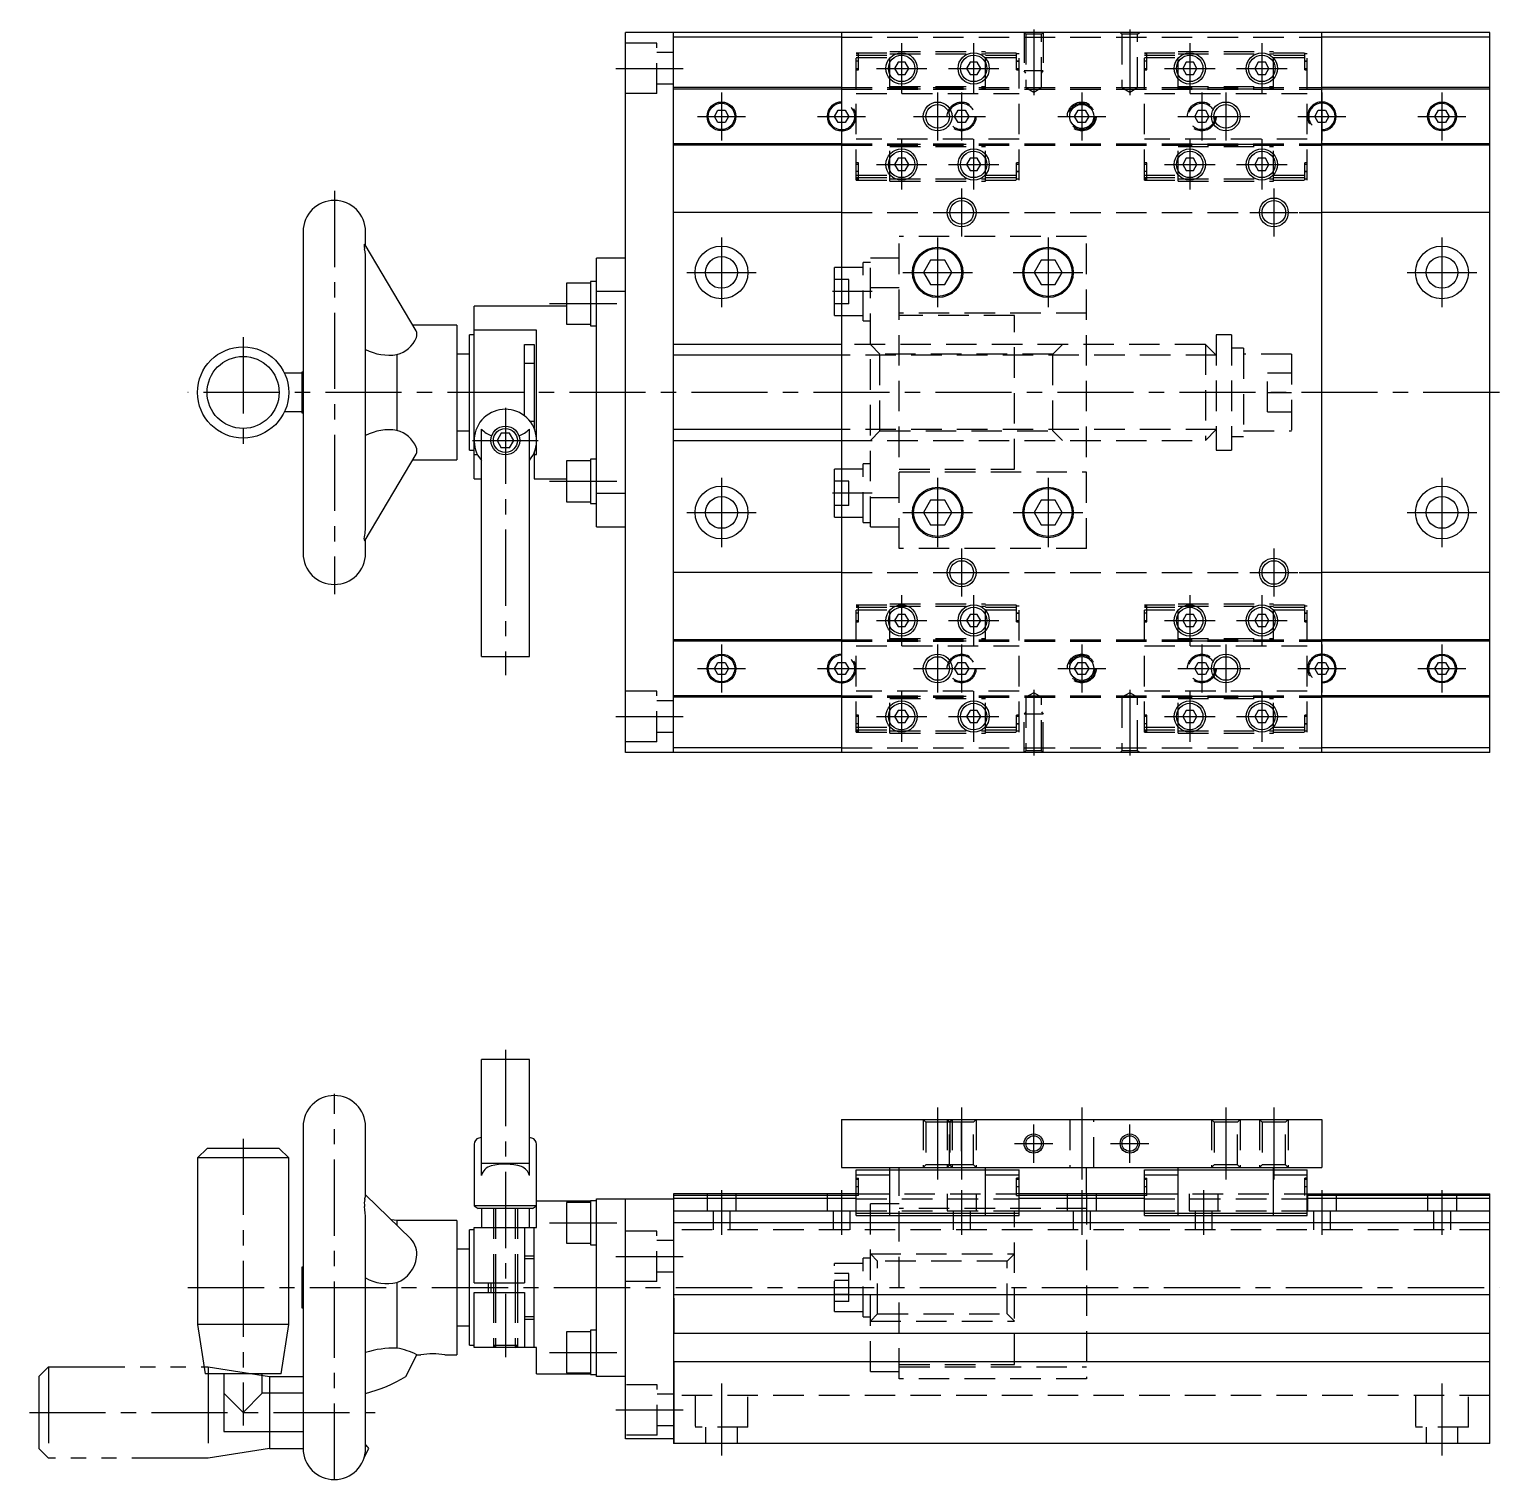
# Model space of a CAD drawing. Extents: x -2 to 512, y -8 to 312.
# Drawn here: x 206.2 to 512.3, y 10 to 312.1 of the extents above; entities that cross this region are included whole.
import ezdxf

# ---------------------------------------------------------------- set-up
doc = ezdxf.new("R2010")
doc.units = 0
doc.header["$LTSCALE"] = 0.5
for name, pattern in [('CENTER', [50.8, 31.75, -6.35, 6.35, -6.35]), ('DASHED', [19.05, 12.7, -6.35]), ('PHANTOM', [63.5, 31.75, -6.35, 6.35, -6.35, 6.35, -6.35])]:
    doc.linetypes.add(name, pattern=pattern)
for name, color, linetype in [('MSM_CENTER', 1, 'CENTER'), ('MSM_CONTINUOUS', 7, 'CONTINUOUS'), ('MSM_DASHED', 4, 'DASHED'), ('MSM_IMAGINARY', 6, 'PHANTOM'), ('MSM_NARROW', 5, 'CONTINUOUS')]:
    doc.layers.add(name, color=color, linetype=linetype)

msp = doc.modelspace()

# ---------------------------------------------------------------- linework, layer by layer
at = {"layer": 'MSM_CENTER'}
for p, q in [((387.75, 309.2), (387.75, 298.7)), ((402.75, 309.2), (402.75, 298.7)), ((415.25, 312.08), (415.25, 298.4)), ((435.25, 312.08), (435.25, 298.4)), ((447.75, 309.2), (447.75, 298.7)), ((462.75, 309.2), (462.75, 298.7)), ((328.25, 303.95), (342.25, 303.95)), ((378.83, 305.45), (378.28, 305.45)), ((382.5, 303.95), (393, 303.95)), ((397.5, 303.95), (408, 303.95)), ((412.23, 305.45), (411.68, 305.45)), ((438.83, 305.45), (438.28, 305.45)), ((442.5, 303.95), (453, 303.95)), ((457.5, 303.95), (468, 303.95)), ((472.23, 305.45), (471.68, 305.45)), ((350.25, 298.95), (350.25, 288.95)), ((375.25, 298.95), (375.25, 288.95)), ((395.25, 298.95), (395.25, 288.95)), ((400.25, 298.95), (400.25, 288.95)), ((425.25, 298.95), (425.25, 288.95)), ((450.25, 298.95), (450.25, 288.95)), ((455.25, 298.95), (455.25, 288.95)), ((475.25, 298.95), (475.25, 288.95)), ((500.25, 298.95), (500.25, 288.95)), ((345.25, 293.95), (355.25, 293.95)), ((370.25, 293.95), (380.25, 293.95)), ((390.25, 293.95), (405.25, 293.95)), ((420.25, 293.95), (430.25, 293.95)), ((445.25, 293.95), (460.25, 293.95)), ((470.25, 293.95), (480.25, 293.95)), ((495.25, 293.95), (505.25, 293.95)), ((387.75, 289.2), (387.75, 278.7)), ((402.75, 289.2), (402.75, 278.7)), ((447.75, 289.2), (447.75, 278.7)), ((462.75, 289.2), (462.75, 278.7)), ((378.83, 282.45), (378.28, 282.45)), ((382.5, 283.95), (393, 283.95)), ((397.5, 283.95), (408, 283.95)), ((412.23, 282.45), (411.68, 282.45)), ((438.83, 282.45), (438.28, 282.45)), ((442.5, 283.95), (453, 283.95)), ((457.5, 283.95), (468, 283.95)), ((472.23, 282.45), (471.68, 282.45)), ((400.25, 278.95), (400.25, 268.95)), ((465.25, 278.95), (465.25, 268.95)), ((269.65, 278.45), (269.65, 194.45)), ((395.25, 273.95), (405.25, 273.95)), ((460.25, 273.95), (470.25, 273.95)), ((350.25, 268.7), (350.25, 254.2)), ((395.25, 268.7), (395.25, 254.2)), ((418.25, 268.7), (418.25, 254.2)), ((500.25, 268.7), (500.25, 254.2)), ((343, 261.45), (357.5, 261.45)), ((388, 261.45), (402.5, 261.45)), ((411, 261.45), (425.5, 261.45)), ((493, 261.45), (507.5, 261.45)), ((381.63, 257.45), (373.38, 257.45)), ((314.43, 254.95), (328.43, 254.95)), ((250.65, 247.95), (250.65, 224.95)), ((512.25, 236.45), (239.15, 236.45)), ((305.25, 233.28), (305.25, 177.54)), ((298.43, 226.45), (312.08, 226.45)), ((314.43, 217.95), (328.43, 217.95)), ((350.25, 218.7), (350.25, 204.2)), ((395.25, 218.7), (395.25, 204.2)), ((418.25, 218.7), (418.25, 204.2)), ((500.25, 218.7), (500.25, 204.2)), ((381.63, 215.45), (373.38, 215.45)), ((343, 211.45), (357.5, 211.45)), ((388, 211.45), (402.5, 211.45)), ((411, 211.45), (425.5, 211.45)), ((493, 211.45), (507.5, 211.45)), ((400.25, 203.95), (400.25, 193.95)), ((465.25, 203.95), (465.25, 193.95)), ((395.25, 198.95), (405.25, 198.95)), ((460.25, 198.95), (470.25, 198.95)), ((387.75, 194.2), (387.75, 183.7)), ((402.75, 194.2), (402.75, 183.7)), ((447.75, 194.2), (447.75, 183.7)), ((462.75, 194.2), (462.75, 183.7)), ((378.83, 190.45), (378.28, 190.45)), ((412.23, 190.45), (411.68, 190.45)), ((438.83, 190.45), (438.28, 190.45)), ((472.23, 190.45), (471.68, 190.45)), ((382.5, 188.95), (393, 188.95)), ((397.5, 188.95), (408, 188.95)), ((442.5, 188.95), (453, 188.95)), ((457.5, 188.95), (468, 188.95)), ((350.25, 183.95), (350.25, 173.95)), ((375.25, 183.95), (375.25, 173.95)), ((395.25, 183.95), (395.25, 173.95)), ((400.25, 183.95), (400.25, 173.95)), ((425.25, 183.95), (425.25, 173.95)), ((450.25, 183.95), (450.25, 173.95)), ((455.25, 183.95), (455.25, 173.95)), ((475.25, 183.95), (475.25, 173.95)), ((500.25, 183.95), (500.25, 173.95)), ((345.25, 178.95), (355.25, 178.95)), ((370.25, 178.95), (380.25, 178.95)), ((390.25, 178.95), (405.25, 178.95)), ((420.25, 178.95), (430.25, 178.95)), ((445.25, 178.95), (460.25, 178.95)), ((470.25, 178.95), (480.25, 178.95)), ((495.25, 178.95), (505.25, 178.95)), ((415.25, 174.51), (415.25, 160.83)), ((435.25, 174.51), (435.25, 160.83)), ((387.75, 174.2), (387.75, 163.7)), ((402.75, 174.2), (402.75, 163.7)), ((447.75, 174.2), (447.75, 163.7)), ((462.75, 174.2), (462.75, 163.7)), ((328.25, 168.95), (342.25, 168.95)), ((382.5, 168.95), (393, 168.95)), ((397.5, 168.95), (408, 168.95)), ((442.5, 168.95), (453, 168.95)), ((457.5, 168.95), (468, 168.95)), ((378.83, 167.45), (378.28, 167.45)), ((412.23, 167.45), (411.68, 167.45)), ((438.83, 167.45), (438.28, 167.45)), ((472.23, 167.45), (471.68, 167.45)), ((305.25, 99.5), (305.25, 35.5)), ((269.65, 10), (269.65, 90.33)), ((395.25, 87.5), (395.25, 72.5)), ((400.25, 87.5), (400.25, 72.5)), ((425.25, 87.5), (425.25, 72.5)), ((455.25, 87.5), (455.25, 72.5)), ((465.25, 87.5), (465.25, 72.5)), ((415.25, 76), (415.25, 84)), ((435.25, 76), (435.25, 84)), ((250.65, 81), (250.65, 21.25)), ((411.25, 80), (419.25, 80)), ((431.25, 80), (439.25, 80)), ((378.83, 71), (378.28, 71)), ((412.23, 71), (411.68, 71)), ((438.83, 71), (438.28, 71)), ((472.23, 71), (471.68, 71)), ((350.25, 70.32), (350.25, 60.98)), ((375.25, 70.32), (375.25, 60.98)), ((400.25, 70.32), (400.25, 60.98)), ((425.25, 70.32), (425.25, 60.98)), ((450.61, 70.32), (450.61, 60.98)), ((475.25, 70.32), (475.25, 60.98)), ((500.25, 70.32), (500.25, 60.98)), ((314.43, 63.5), (328.43, 63.5)), ((328.25, 56.5), (342.25, 56.5)), ((239.15, 50), (512.25, 50)), ((314.43, 36.5), (328.43, 36.5)), ((350.25, 30), (350.25, 15)), ((500.25, 30), (500.25, 15)), ((328.25, 24.5), (342.3, 24.5)), ((206.15, 24), (278.15, 24))]:
    msp.add_line(p, q, dxfattribs=at)
at = {"layer": 'MSM_CONTINUOUS'}
for p, q in [((340.25, 311.45), (330.25, 311.45)), ((330.25, 161.45), (330.25, 311.45)), ((340.25, 161.45), (340.25, 311.45)), ((340.25, 311.4), (340.3, 311.4)), ((375.25, 310.45), (340.25, 310.45)), ((510.25, 311.45), (340.3, 311.45)), ((340.3, 311.45), (340.3, 311.4)), ((375.25, 311.45), (375.25, 161.45)), ((475.25, 161.45), (475.25, 311.45)), ((510.25, 310.45), (475.25, 310.45)), ((510.25, 161.45), (510.25, 311.45)), ((387.01, 305.23), (386.28, 303.95)), ((386.28, 303.95), (387.01, 302.67)), ((388.49, 305.23), (387.01, 305.23)), ((389.23, 303.95), (388.49, 305.23)), ((388.49, 302.67), (389.23, 303.95)), ((402.01, 305.23), (401.28, 303.95)), ((401.28, 303.95), (402.01, 302.67)), ((403.49, 305.23), (402.01, 305.23)), ((404.23, 303.95), (403.49, 305.23)), ((403.49, 302.67), (404.23, 303.95)), ((447.01, 305.23), (446.28, 303.95)), ((446.28, 303.95), (447.01, 302.67)), ((448.49, 305.23), (447.01, 305.23)), ((449.23, 303.95), (448.49, 305.23)), ((448.49, 302.67), (449.23, 303.95)), ((462.01, 305.23), (461.28, 303.95)), ((461.28, 303.95), (462.01, 302.67)), ((463.49, 305.23), (462.01, 305.23)), ((464.23, 303.95), (463.49, 305.23)), ((463.49, 302.67), (464.23, 303.95)), ((387.01, 302.67), (388.49, 302.67)), ((402.01, 302.67), (403.49, 302.67)), ((447.01, 302.67), (448.49, 302.67)), ((462.01, 302.67), (463.49, 302.67)), ((375.25, 299.95), (340.25, 299.95)), ((375.25, 299.65), (340.25, 299.65)), ((510.25, 299.95), (475.25, 299.95)), ((510.2, 299.65), (475.25, 299.65)), ((510.2, 287.95), (510.2, 299.95)), ((348.78, 293.95), (349.51, 295.23)), ((349.51, 292.67), (348.78, 293.95)), ((349.51, 295.23), (350.99, 295.23)), ((350.99, 295.23), (351.73, 293.95)), ((351.73, 293.95), (350.99, 292.67)), ((373.78, 293.95), (374.51, 295.23)), ((374.51, 292.67), (373.78, 293.95)), ((374.51, 295.23), (375.25, 295.23)), ((423.78, 293.95), (424.51, 295.23)), ((424.51, 292.67), (423.78, 293.95)), ((424.51, 295.23), (425.99, 295.23)), ((425.99, 295.23), (426.73, 293.95)), ((426.73, 293.95), (425.99, 292.67)), ((475.25, 295.23), (475.99, 295.23)), ((475.99, 295.23), (476.73, 293.95)), ((476.73, 293.95), (475.99, 292.67)), ((498.78, 293.95), (499.51, 295.23)), ((499.51, 292.67), (498.78, 293.95)), ((499.51, 295.23), (500.99, 295.23)), ((500.99, 295.23), (501.73, 293.95)), ((501.73, 293.95), (500.99, 292.67)), ((350.99, 292.67), (349.51, 292.67)), ((375.25, 292.67), (374.51, 292.67)), ((425.99, 292.67), (424.51, 292.67)), ((475.99, 292.67), (475.25, 292.67)), ((500.99, 292.67), (499.51, 292.67)), ((375.25, 288.25), (340.25, 288.25)), ((375.25, 287.95), (340.25, 287.95)), ((510.2, 288.25), (475.25, 288.25)), ((510.2, 287.95), (475.25, 287.95)), ((387.01, 285.23), (386.28, 283.95)), ((388.49, 285.23), (387.01, 285.23)), ((389.23, 283.95), (388.49, 285.23)), ((402.01, 285.23), (401.28, 283.95)), ((403.49, 285.23), (402.01, 285.23)), ((404.23, 283.95), (403.49, 285.23)), ((447.01, 285.23), (446.28, 283.95)), ((448.49, 285.23), (447.01, 285.23)), ((449.23, 283.95), (448.49, 285.23)), ((462.01, 285.23), (461.28, 283.95)), ((463.49, 285.23), (462.01, 285.23)), ((464.23, 283.95), (463.49, 285.23)), ((386.28, 283.95), (387.01, 282.67)), ((387.01, 282.67), (388.49, 282.67)), ((388.49, 282.67), (389.23, 283.95)), ((401.28, 283.95), (402.01, 282.67)), ((402.01, 282.67), (403.49, 282.67)), ((403.49, 282.67), (404.23, 283.95)), ((446.28, 283.95), (447.01, 282.67)), ((447.01, 282.67), (448.49, 282.67)), ((448.49, 282.67), (449.23, 283.95)), ((461.28, 283.95), (462.01, 282.67)), ((462.01, 282.67), (463.49, 282.67)), ((463.49, 282.67), (464.23, 283.95)), ((375.25, 273.95), (340.25, 273.95)), ((510.25, 273.95), (475.25, 273.95)), ((263.15, 269.95), (263.15, 202.95)), ((276.15, 267.05), (276.15, 269.95)), ((286.65, 249.31), (276.06, 267.21)), ((276.15, 208.98), (276.15, 263.92)), ((324.25, 208.45), (324.25, 264.45)), ((330.25, 264.45), (324.25, 264.45)), ((393.79, 263.99), (392.32, 261.45)), ((396.72, 263.99), (393.79, 263.99)), ((398.19, 261.45), (396.72, 263.99)), ((416.79, 263.99), (415.32, 261.45)), ((419.72, 263.99), (416.79, 263.99)), ((421.19, 261.45), (419.72, 263.99)), ((373.75, 252.45), (373.75, 262.45)), ((375.25, 262.45), (373.75, 262.45)), ((392.32, 261.45), (393.79, 258.91)), ((396.72, 258.91), (398.19, 261.45)), ((415.32, 261.45), (416.79, 258.91)), ((419.72, 258.91), (421.19, 261.45)), ((317.95, 259.2), (317.95, 250.7)), ((322.95, 259.2), (317.95, 259.2)), ((322.95, 259.55), (322.95, 250.35)), ((324.25, 259.55), (322.95, 259.55)), ((330.25, 257.47), (324.25, 257.47)), ((393.79, 258.91), (396.72, 258.91)), ((416.79, 258.91), (419.72, 258.91)), ((298.75, 218.48), (298.75, 254.45)), ((317.95, 254.45), (298.75, 254.45)), ((373.75, 252.45), (375.25, 252.45)), ((295.15, 250.45), (285.97, 250.45)), ((295.15, 250.45), (295.15, 222.45)), ((297.75, 224.45), (297.75, 248.45)), ((298.75, 248.45), (297.75, 248.45)), ((311.75, 249.41), (298.75, 249.41)), ((311.75, 223.5), (311.75, 249.41)), ((317.95, 250.7), (322.95, 250.7)), ((322.95, 250.35), (324.25, 250.35)), ((309.25, 246.45), (311.25, 246.45)), ((309.25, 231.58), (309.25, 246.45)), ((311.25, 246.45), (311.25, 228.95)), ((375.25, 246.45), (340.25, 246.45)), ((282.65, 244.35), (282.65, 228.56)), ((297.75, 244.45), (295.15, 244.45)), ((311.25, 242.45), (309.25, 242.45)), ((262.85, 240.45), (259.27, 240.45)), ((262.85, 240.7), (262.85, 232.2)), ((263.15, 240.7), (262.85, 240.7)), ((259.27, 232.45), (262.85, 232.45)), ((262.85, 232.2), (263.15, 232.2)), ((310.38, 230.45), (311.25, 230.45)), ((295.15, 228.45), (297.75, 228.45)), ((300.25, 181.45), (300.25, 228.79)), ((304.39, 227.95), (303.52, 226.45)), ((306.12, 227.95), (304.39, 227.95)), ((306.99, 226.45), (306.12, 227.95)), ((310.25, 181.45), (310.25, 228.79)), ((276.06, 205.7), (286.65, 223.6)), ((297.75, 224.45), (298.75, 224.45)), ((298.75, 223.5), (299.46, 223.5)), ((303.52, 226.45), (304.39, 224.95)), ((306.12, 224.95), (304.39, 224.95)), ((306.12, 224.95), (306.99, 226.45)), ((311.25, 223.95), (311.25, 218.45)), ((311.25, 223.5), (311.75, 223.5)), ((340.25, 226.45), (375.25, 226.45)), ((285.97, 222.45), (295.15, 222.45)), ((317.95, 222.2), (317.95, 213.7)), ((322.95, 222.2), (317.95, 222.2)), ((322.95, 222.55), (322.95, 213.35)), ((324.25, 222.55), (322.95, 222.55)), ((373.75, 210.45), (373.75, 220.45)), ((375.25, 220.45), (373.75, 220.45)), ((298.75, 218.48), (300.25, 218.48)), ((311.25, 218.45), (317.95, 218.45)), ((324.25, 215.44), (330.25, 215.44)), ((317.95, 213.7), (322.95, 213.7)), ((322.95, 213.35), (324.25, 213.35)), ((393.79, 213.99), (392.32, 211.45)), ((392.32, 211.45), (393.79, 208.91)), ((396.72, 213.99), (393.79, 213.99)), ((398.19, 211.45), (396.72, 213.99)), ((396.72, 208.91), (398.19, 211.45)), ((416.79, 213.99), (415.32, 211.45)), ((415.32, 211.45), (416.79, 208.91)), ((419.72, 213.99), (416.79, 213.99)), ((421.19, 211.45), (419.72, 213.99)), ((419.72, 208.91), (421.19, 211.45)), ((324.25, 208.45), (330.25, 208.45)), ((373.75, 210.45), (375.25, 210.45)), ((393.79, 208.91), (396.72, 208.91)), ((416.79, 208.91), (419.72, 208.91)), ((276.15, 202.95), (276.15, 205.86)), ((375.25, 198.95), (340.25, 198.95)), ((510.25, 198.95), (475.25, 198.95)), ((387.01, 190.23), (386.28, 188.95)), ((388.49, 190.23), (387.01, 190.23)), ((389.23, 188.95), (388.49, 190.23)), ((402.01, 190.23), (401.28, 188.95)), ((403.49, 190.23), (402.01, 190.23)), ((404.23, 188.95), (403.49, 190.23)), ((447.01, 190.23), (446.28, 188.95)), ((448.49, 190.23), (447.01, 190.23)), ((449.23, 188.95), (448.49, 190.23)), ((462.01, 190.23), (461.28, 188.95)), ((463.49, 190.23), (462.01, 190.23)), ((464.23, 188.95), (463.49, 190.23)), ((386.28, 188.95), (387.01, 187.67)), ((387.01, 187.67), (388.49, 187.67)), ((388.49, 187.67), (389.23, 188.95)), ((401.28, 188.95), (402.01, 187.67)), ((402.01, 187.67), (403.49, 187.67)), ((403.49, 187.67), (404.23, 188.95)), ((446.28, 188.95), (447.01, 187.67)), ((447.01, 187.67), (448.49, 187.67)), ((448.49, 187.67), (449.23, 188.95)), ((461.28, 188.95), (462.01, 187.67)), ((462.01, 187.67), (463.49, 187.67)), ((463.49, 187.67), (464.23, 188.95)), ((375.25, 184.95), (340.25, 184.95)), ((375.25, 184.65), (340.25, 184.65)), ((510.2, 184.95), (475.25, 184.95)), ((510.2, 184.65), (475.25, 184.65)), ((510.2, 172.95), (510.2, 184.95)), ((300.25, 181.45), (310.25, 181.45)), ((348.78, 178.95), (349.51, 180.23)), ((349.51, 177.67), (348.78, 178.95)), ((349.51, 180.23), (350.99, 180.23)), ((350.99, 177.67), (349.51, 177.67)), ((350.99, 180.23), (351.73, 178.95)), ((351.73, 178.95), (350.99, 177.67)), ((373.78, 178.95), (374.51, 180.23)), ((374.51, 177.67), (373.78, 178.95)), ((374.51, 180.23), (375.25, 180.23)), ((375.25, 177.67), (374.51, 177.67)), ((423.78, 178.95), (424.51, 180.23)), ((424.51, 177.67), (423.78, 178.95)), ((424.51, 180.23), (425.99, 180.23)), ((425.99, 177.67), (424.51, 177.67)), ((425.99, 180.23), (426.73, 178.95)), ((426.73, 178.95), (425.99, 177.67)), ((475.25, 180.23), (475.99, 180.23)), ((475.99, 177.67), (475.25, 177.67)), ((475.99, 180.23), (476.73, 178.95)), ((476.73, 178.95), (475.99, 177.67)), ((498.78, 178.95), (499.51, 180.23)), ((499.51, 177.67), (498.78, 178.95)), ((499.51, 180.23), (500.99, 180.23)), ((500.99, 177.67), (499.51, 177.67)), ((500.99, 180.23), (501.73, 178.95)), ((501.73, 178.95), (500.99, 177.67)), ((375.25, 173.25), (340.25, 173.25)), ((375.25, 172.95), (340.25, 172.95)), ((510.2, 173.25), (475.25, 173.25)), ((510.25, 172.95), (475.25, 172.95)), ((387.01, 170.23), (386.28, 168.95)), ((386.28, 168.95), (387.01, 167.67)), ((388.49, 170.23), (387.01, 170.23)), ((389.23, 168.95), (388.49, 170.23)), ((388.49, 167.67), (389.23, 168.95)), ((402.01, 170.23), (401.28, 168.95)), ((401.28, 168.95), (402.01, 167.67)), ((403.49, 170.23), (402.01, 170.23)), ((404.23, 168.95), (403.49, 170.23)), ((403.49, 167.67), (404.23, 168.95)), ((447.01, 170.23), (446.28, 168.95)), ((446.28, 168.95), (447.01, 167.67)), ((448.49, 170.23), (447.01, 170.23)), ((449.23, 168.95), (448.49, 170.23)), ((448.49, 167.67), (449.23, 168.95)), ((462.01, 170.23), (461.28, 168.95)), ((461.28, 168.95), (462.01, 167.67)), ((463.49, 170.23), (462.01, 170.23)), ((464.23, 168.95), (463.49, 170.23)), ((463.49, 167.67), (464.23, 168.95)), ((387.01, 167.67), (388.49, 167.67)), ((402.01, 167.67), (403.49, 167.67)), ((447.01, 167.67), (448.49, 167.67)), ((462.01, 167.67), (463.49, 167.67)), ((375.25, 162.45), (340.25, 162.45)), ((510.25, 162.45), (475.25, 162.45)), ((340.25, 161.45), (330.25, 161.45)), ((340.3, 161.5), (340.25, 161.5)), ((340.3, 161.5), (340.3, 161.45)), ((510.25, 161.45), (340.3, 161.45)), ((300.25, 73.36), (300.25, 97.5)), ((310.25, 97.5), (300.25, 97.5)), ((310.25, 73.36), (310.25, 97.5)), ((263.15, 83.5), (263.15, 16.5)), ((276.15, 69.17), (276.15, 83.5)), ((375.25, 85), (375.25, 75)), ((375.25, 85), (475.25, 85)), ((475.25, 85), (475.25, 75)), ((298.75, 79.87), (298.75, 67)), ((311.75, 62.5), (311.75, 79.87)), ((243.15, 79), (241.15, 77)), ((241.15, 77), (241.15, 42.33)), ((260.15, 77), (241.15, 77)), ((258.15, 79), (243.15, 79)), ((260.15, 77), (258.15, 79)), ((260.15, 42.33), (260.15, 77)), ((300.25, 75.92), (310.25, 75.92)), ((375.25, 75), (475.25, 75)), ((378.3, 74.5), (412.2, 74.5)), ((378.3, 65), (378.3, 74.5)), ((378.3, 73.5), (385.3, 73.5)), ((385.3, 65), (385.3, 75)), ((405.2, 65), (405.2, 75)), ((405.2, 73.5), (412.2, 73.5)), ((412.2, 65), (412.2, 74.5)), ((426.25, 69.5), (426.25, 75)), ((438.3, 65), (438.3, 74.5)), ((438.3, 74.5), (472.2, 74.5)), ((438.3, 73.5), (445.3, 73.5)), ((445.3, 65), (445.3, 75)), ((465.2, 65), (465.2, 75)), ((465.2, 73.5), (472.2, 73.5)), ((472.2, 65), (472.2, 74.5)), ((378.3, 72.8), (378.8, 72.8)), ((378.8, 72.5), (378.3, 72.5)), ((378.8, 69.2), (378.8, 72.8)), ((411.7, 69.2), (411.7, 72.8)), ((412.2, 72.8), (411.7, 72.8)), ((412.2, 72.5), (411.7, 72.5)), ((438.3, 72.8), (438.8, 72.8)), ((438.8, 72.5), (438.3, 72.5)), ((438.8, 69.2), (438.8, 72.8)), ((472.2, 72.8), (471.7, 72.8)), ((471.7, 69.2), (471.7, 72.8)), ((472.2, 72.5), (471.7, 72.5)), ((285.58, 60.15), (276.15, 69.35)), ((322.95, 68), (311.75, 68)), ((322.95, 67.75), (317.95, 67.75)), ((317.95, 67.75), (317.95, 59.25)), ((324.25, 68.1), (322.95, 68.1)), ((322.95, 68.1), (322.95, 58.9)), ((324.25, 68.5), (340.25, 68.5)), ((324.25, 31.5), (324.25, 68.5)), ((330.25, 18.5), (330.25, 68.5)), ((378.8, 69.5), (340.25, 69.5)), ((340.25, 69.5), (340.25, 17.5)), ((378.8, 69.2), (340.25, 69.2)), ((378.3, 68.55), (340.25, 68.55)), ((378.8, 69.2), (378.3, 69.2)), ((438.8, 69.5), (411.7, 69.5)), ((411.7, 69.2), (412.2, 69.2)), ((438.3, 69.2), (412.2, 69.2)), ((438.3, 68.55), (412.2, 68.55)), ((438.8, 69.2), (438.3, 69.2)), ((471.7, 69.5), (510.2, 69.5)), ((510.2, 69.2), (472.2, 69.2)), ((510.2, 68.55), (472.2, 68.55)), ((510.2, 63.5), (510.2, 69.5)), ((311.75, 67), (298.75, 67)), ((298.75, 67), (299.62, 66.5)), ((310.89, 66.5), (299.62, 66.5)), ((300.25, 66.5), (300.25, 62.5)), ((310.25, 62.5), (310.25, 66.5)), ((310.89, 66.5), (311.75, 67)), ((378.3, 65.95), (340.25, 65.95)), ((378.3, 65.5), (412.2, 65.5)), ((378.3, 65), (412.2, 65)), ((438.3, 65.95), (412.2, 65.95)), ((438.3, 65.5), (472.2, 65.5)), ((438.3, 65), (472.2, 65)), ((510.2, 65.95), (472.2, 65.95)), ((276.15, 16.5), (276.15, 64.22)), ((282.65, 64), (281.54, 64.1)), ((295.15, 64), (282.65, 64)), ((282.65, 64), (282.65, 63.01)), ((295.15, 64), (295.15, 36)), ((297.75, 38), (297.75, 62)), ((298.75, 62), (297.75, 62)), ((298.75, 51), (298.75, 62.5)), ((298.75, 62.5), (311.75, 62.5)), ((309.25, 62.5), (309.25, 51)), ((311.25, 37.5), (311.25, 62.5)), ((510.25, 63.5), (340.25, 63.5)), ((510.25, 17.5), (510.25, 63.5)), ((317.95, 59.25), (322.95, 59.25)), ((322.95, 58.9), (324.25, 58.9)), ((297.75, 58), (295.15, 58)), ((309.25, 56.63), (311.25, 56.63)), ((311.25, 56), (309.25, 56)), ((263.15, 54.25), (262.85, 54.25)), ((262.85, 54.25), (262.85, 45.75)), ((282.65, 51.06), (282.65, 37.38)), ((298.75, 51), (309.25, 51)), ((298.75, 49), (309.25, 49)), ((298.75, 37.5), (298.75, 49)), ((301.75, 49), (301.75, 51)), ((302.25, 51), (302.25, 49)), ((302.75, 51.02), (302.75, 49.02)), ((307.75, 51.02), (307.75, 49.02)), ((309.25, 49), (309.25, 37.5)), ((510.25, 48.5), (340.25, 48.5)), ((340.3, 47.81), (340.25, 47.81)), ((340.3, 47.81), (340.3, 40.5)), ((262.85, 45.75), (263.15, 45.75)), ((309.25, 44), (311.25, 44)), ((311.25, 43.37), (309.25, 43.37)), ((241.15, 42.33), (242.77, 32)), ((260.15, 42.33), (241.15, 42.33)), ((258.54, 32), (260.15, 42.33)), ((295.15, 42), (297.75, 42)), ((322.95, 40.75), (317.95, 40.75)), ((317.95, 40.75), (317.95, 32.25)), ((324.25, 41.1), (322.95, 41.1)), ((322.95, 41.1), (322.95, 31.9)), ((340.25, 40.5), (510.25, 40.5)), ((297.75, 38), (298.75, 38)), ((311.75, 37.5), (298.75, 37.5)), ((311.75, 32), (311.75, 37.5)), ((284.53, 31.49), (286.84, 36)), ((286.82, 36), (287.65, 36)), ((292.65, 36), (295.15, 36)), ((510.25, 34.5), (340.25, 34.5)), ((340.3, 34.5), (340.3, 17.5)), ((258.54, 32), (242.77, 32)), ((246.65, 32), (246.65, 20)), ((254.65, 28), (254.65, 32)), ((311.75, 32), (322.95, 32)), ((317.95, 32.25), (322.95, 32.25)), ((322.95, 31.9), (324.25, 31.9)), ((330.25, 31.5), (324.25, 31.5)), ((246.65, 28), (250.65, 24)), ((250.65, 24), (254.65, 28)), ((263.15, 28), (254.65, 28)), ((246.65, 20), (263.15, 20)), ((340.25, 18.5), (330.25, 18.5)), ((275.87, 14.6), (276.84, 16.5)), ((510.25, 17.5), (340.25, 17.5))]:
    msp.add_line(p, q, dxfattribs=at)
for centre, radius in [((387.75, 303.95), 3.25), ((387.75, 303.95), 2.75), ((402.75, 303.95), 3.25), ((402.75, 303.95), 2.75), ((447.75, 303.95), 3.25), ((447.75, 303.95), 2.75), ((462.75, 303.95), 3.25), ((462.75, 303.95), 2.75), ((350.25, 293.95), 3), ((500.25, 293.95), 3), ((350.25, 293.95), 2.75), ((395.25, 293.95), 2.46), ((425.25, 293.95), 2.5), ((455.25, 293.95), 2.46), ((500.25, 293.95), 2.75), ((387.75, 283.95), 3.25), ((387.75, 283.95), 2.75), ((402.75, 283.95), 3.25), ((402.75, 283.95), 2.75), ((447.75, 283.95), 3.25), ((447.75, 283.95), 2.75), ((462.75, 283.95), 3.25), ((462.75, 283.95), 2.75), ((400.25, 273.95), 2.46), ((465.25, 273.95), 2.46), ((350.25, 261.45), 5.5), ((395.25, 261.45), 5.25), ((395.25, 261.45), 5), ((418.25, 261.45), 5.25), ((418.25, 261.45), 5), ((500.25, 261.45), 5.5), ((350.25, 261.45), 3.3), ((500.25, 261.45), 3.3), ((250.65, 236.45), 9.5), ((250.65, 236.45), 7.5), ((305.25, 226.45), 3), ((305.25, 226.45), 2.5), ((350.25, 211.45), 5.5), ((350.25, 211.45), 3.3), ((395.25, 211.45), 5.25), ((395.25, 211.45), 5), ((418.25, 211.45), 5.25), ((418.25, 211.45), 5), ((500.25, 211.45), 5.5), ((500.25, 211.45), 3.3), ((400.25, 198.95), 2.46), ((465.25, 198.95), 2.46), ((387.75, 188.95), 3.25), ((387.75, 188.95), 2.75), ((402.75, 188.95), 3.25), ((402.75, 188.95), 2.75), ((447.75, 188.95), 3.25), ((447.75, 188.95), 2.75), ((462.75, 188.95), 3.25), ((462.75, 188.95), 2.75), ((350.25, 178.95), 3), ((350.25, 178.95), 2.75), ((395.25, 178.95), 2.46), ((425.25, 178.95), 2.5), ((455.25, 178.95), 2.46), ((500.25, 178.95), 3), ((500.25, 178.95), 2.75), ((387.75, 168.95), 3.25), ((387.75, 168.95), 2.75), ((402.75, 168.95), 3.25), ((402.75, 168.95), 2.75), ((447.75, 168.95), 3.25), ((447.75, 168.95), 2.75), ((462.75, 168.95), 3.25), ((462.75, 168.95), 2.75), ((415.25, 80), 1.62), ((435.25, 80), 1.62)]:
    msp.add_circle(centre, radius, dxfattribs=at)
for centre, radius, start, end in [((375.25, 293.95), 3, 90, 270), ((475.25, 293.95), 3, 270, 90), ((375.25, 293.95), 2.75, 90, 270), ((475.25, 293.95), 2.75, 270, 90), ((269.65, 269.95), 6.5, 0, 180), ((275.98, 267.22), 0.105, 119.5237, 192.7518), ((279.69, 267.13), 3.82, 178.9565, 191.624), ((275.93, 267.17), 0.137, 15.5371, 88.8315), ((259.73, 263.81), 16.42, 0.3761, 8.9123), ((285.02, 248.51), 1.82, 339.2395, 26.0668), ((281, 254.58), 10.36, 242.071, 279.2121), ((281.09, 250.26), 6.12, 284.838, 336.9554), ((305.25, 226.45), 6.5, 320.2849, 219.7151), ((281.03, 218.14), 10.54, 81.1232, 117.5922), ((281.08, 222.66), 6.1, 23.179, 75.0593), ((305.11, 234.06), 7.17, 227.3363, 247.8884), ((305.4, 234.06), 7.17, 292.1116, 312.6637), ((285.18, 224.37), 1.66, 332.1502, 24.6074), ((254.22, 209.46), 21.94, 350.9015, 358.8001), ((276.47, 205.85), 0.605, 166.8529, 201.0635), ((275.94, 205.76), 0.132, 255.0898, 332.3351), ((269.65, 202.95), 6.5, 180, 0), ((375.25, 178.95), 3, 90, 270), ((375.25, 178.95), 2.75, 90, 270), ((475.25, 178.95), 3, 270, 90), ((475.25, 178.95), 2.75, 270, 90), ((269.65, 83.5), 6.5, 0, 180), ((300.05, 79.87), 1.3, 104.5706, 180), ((305.25, 59.86), 21.97, 103.1548, 104.5706), ((305.25, 59.86), 21.97, 75.4294, 76.8452), ((310.45, 79.87), 1.3, 0, 75.4294), ((302.97, 72.6), 2.82, 104.3307, 164.452), ((305.21, 63.89), 11.82, 73.285, 104.38), ((307.47, 72.54), 2.9, 16.4368, 66.8771), ((279.77, 67.57), 3.89, 168.0109, 190.1656), ((271.96, 69.78), 4.24, 340.6182, 351.6048), ((254.54, 63.78), 21.62, 1.1694, 8.2434), ((282.24, 57.01), 4.58, 351.1545, 43.2973), ((280.42, 57.06), 6.4, 290.4568, 353.2437), ((280.59, 59.58), 8.77, 239.4822, 283.5907), ((282.15, 16.83), 20.56, 88.5832, 106.9784), ((280.5, 23.83), 13.72, 62.4871, 80.9637), ((290.15, 22.22), 14, 79.7135, 100.2865), ((268.49, 57.7), 30.72, 284.4471, 301.4783), ((269.65, 16.5), 6.5, 180, 0), ((256.33, 0.05), 26.29, 38.7334, 41.0812)]:
    msp.add_arc(centre, radius, start, end, dxfattribs=at)
at = {"layer": 'MSM_DASHED'}
for p, q in [((336.78, 309.2), (330.18, 309.2)), ((336.78, 298.7), (336.78, 309.2)), ((375.25, 310.45), (475.25, 310.45)), ((413.25, 311.45), (413.63, 311.08)), ((413.25, 311.45), (413.25, 303.45)), ((413.63, 311.08), (413.63, 299.95)), ((416.87, 311.08), (413.63, 311.08)), ((416.87, 311.08), (417.25, 311.45)), ((416.87, 299.95), (416.87, 311.08)), ((417.25, 311.45), (417.25, 303.45)), ((433.25, 311.45), (433.63, 311.08)), ((433.63, 311.08), (433.63, 299.95)), ((436.87, 311.08), (433.63, 311.08)), ((436.87, 311.08), (437.25, 311.45)), ((436.87, 299.95), (436.87, 311.08)), ((340.18, 307.25), (336.78, 307.25)), ((378.3, 280.7), (378.3, 307.2)), ((378.3, 307.2), (385.3, 307.2)), ((378.8, 306.95), (378.3, 306.95)), ((378.3, 306.7), (385.3, 306.7)), ((378.3, 306.2), (385.3, 306.2)), ((378.8, 303.65), (378.8, 307.2)), ((385.3, 307.45), (405.2, 307.45)), ((385.3, 299.7), (385.3, 307.45)), ((385.3, 306.95), (405.2, 306.95)), ((405.2, 299.7), (405.2, 307.45)), ((405.2, 307.2), (412.2, 307.2)), ((405.2, 306.7), (412.2, 306.7)), ((405.2, 306.2), (412.2, 306.2)), ((411.7, 303.65), (411.7, 307.2)), ((412.2, 306.95), (411.7, 306.95)), ((412.2, 280.7), (412.2, 307.2)), ((438.3, 307.2), (445.3, 307.2)), ((438.3, 280.7), (438.3, 307.2)), ((438.8, 306.95), (438.3, 306.95)), ((438.3, 306.7), (445.3, 306.7)), ((438.3, 306.2), (445.3, 306.2)), ((438.8, 303.65), (438.8, 307.2)), ((445.3, 307.45), (465.2, 307.45)), ((445.3, 299.7), (445.3, 307.45)), ((445.3, 306.95), (465.2, 306.95)), ((465.2, 299.7), (465.2, 307.45)), ((465.2, 307.2), (472.2, 307.2)), ((465.2, 306.7), (472.2, 306.7)), ((465.2, 306.2), (472.2, 306.2)), ((471.7, 303.65), (471.7, 307.2)), ((472.2, 306.95), (471.7, 306.95)), ((472.2, 280.7), (472.2, 307.2)), ((378.8, 305.45), (378.3, 305.45)), ((378.3, 303.95), (378.8, 303.95)), ((378.3, 303.65), (378.8, 303.65)), ((411.7, 305.45), (412.2, 305.45)), ((411.7, 303.95), (412.2, 303.95)), ((411.7, 303.65), (412.2, 303.65)), ((417.25, 303.45), (413.25, 303.45)), ((413.63, 302.95), (413.25, 303.45)), ((416.87, 302.95), (417.25, 303.45)), ((438.8, 305.45), (438.3, 305.45)), ((438.3, 303.95), (438.8, 303.95)), ((438.3, 303.65), (438.8, 303.65)), ((471.7, 305.45), (472.2, 305.45)), ((471.7, 303.95), (472.2, 303.95)), ((471.7, 303.65), (472.2, 303.65)), ((340.18, 300.65), (336.78, 300.65)), ((385.3, 300.2), (405.2, 300.2)), ((445.3, 300.2), (465.2, 300.2)), ((336.78, 298.7), (330.18, 298.7)), ((375.25, 299.95), (475.25, 299.95)), ((375.25, 299.65), (475.25, 299.65)), ((375.25, 297.1), (375.25, 290.8)), ((378.3, 298.7), (412.2, 298.7)), ((385.3, 299.7), (405.2, 299.7)), ((413.63, 299.95), (415.25, 299.02)), ((415.25, 299.02), (416.87, 299.95)), ((433.63, 299.95), (435.25, 299.02)), ((435.25, 299.02), (436.87, 299.95)), ((438.3, 298.7), (472.2, 298.7)), ((445.3, 299.7), (465.2, 299.7)), ((375.25, 295.23), (375.99, 295.23)), ((375.99, 295.23), (376.73, 293.95)), ((376.73, 293.95), (375.99, 292.67)), ((398.78, 293.95), (399.51, 295.23)), ((399.51, 292.67), (398.78, 293.95)), ((399.51, 295.23), (400.99, 295.23)), ((400.99, 295.23), (401.73, 293.95)), ((401.73, 293.95), (400.99, 292.67)), ((448.78, 293.95), (449.51, 295.23)), ((449.51, 292.67), (448.78, 293.95)), ((449.51, 295.23), (450.99, 295.23)), ((450.99, 295.23), (451.73, 293.95)), ((451.73, 293.95), (450.99, 292.67)), ((473.78, 293.95), (474.51, 295.23)), ((474.51, 292.67), (473.78, 293.95)), ((474.51, 295.23), (475.25, 295.23)), ((375.99, 292.67), (375.25, 292.67)), ((400.99, 292.67), (399.51, 292.67)), ((450.99, 292.67), (449.51, 292.67)), ((475.25, 292.67), (474.51, 292.67)), ((375.25, 288.25), (475.25, 288.25)), ((375.25, 287.95), (475.25, 287.95)), ((412.2, 289.2), (378.3, 289.2)), ((385.3, 288.2), (405.2, 288.2)), ((385.3, 280.45), (385.3, 288.2)), ((405.2, 280.45), (405.2, 288.2)), ((472.2, 289.2), (438.3, 289.2)), ((445.3, 288.2), (465.2, 288.2)), ((445.3, 280.45), (445.3, 288.2)), ((465.2, 280.45), (465.2, 288.2)), ((385.3, 287.7), (405.2, 287.7)), ((445.3, 287.7), (465.2, 287.7)), ((378.8, 284.25), (378.3, 284.25)), ((378.8, 283.95), (378.3, 283.95)), ((378.8, 282.45), (378.3, 282.45)), ((378.3, 281.7), (385.3, 281.7)), ((378.8, 280.7), (378.8, 284.25)), ((405.2, 281.7), (412.2, 281.7)), ((411.7, 280.7), (411.7, 284.25)), ((412.2, 284.25), (411.7, 284.25)), ((412.2, 283.95), (411.7, 283.95)), ((411.7, 282.45), (412.2, 282.45)), ((438.8, 284.25), (438.3, 284.25)), ((438.8, 283.95), (438.3, 283.95)), ((438.8, 282.45), (438.3, 282.45)), ((438.3, 281.7), (445.3, 281.7)), ((438.8, 280.7), (438.8, 284.25)), ((465.2, 281.7), (472.2, 281.7)), ((471.7, 280.7), (471.7, 284.25)), ((472.2, 284.25), (471.7, 284.25)), ((472.2, 283.95), (471.7, 283.95)), ((471.7, 282.45), (472.2, 282.45)), ((378.3, 281.2), (385.3, 281.2)), ((378.3, 280.95), (378.8, 280.95)), ((378.3, 280.7), (385.3, 280.7)), ((385.3, 280.95), (405.2, 280.95)), ((385.3, 280.45), (405.2, 280.45)), ((405.2, 281.2), (412.2, 281.2)), ((405.2, 280.7), (412.2, 280.7)), ((411.7, 280.95), (412.2, 280.95)), ((438.3, 281.2), (445.3, 281.2)), ((438.3, 280.95), (438.8, 280.95)), ((438.3, 280.7), (445.3, 280.7)), ((445.3, 280.95), (465.2, 280.95)), ((445.3, 280.45), (465.2, 280.45)), ((465.2, 281.2), (472.2, 281.2)), ((465.2, 280.7), (472.2, 280.7)), ((471.7, 280.95), (472.2, 280.95)), ((375.25, 273.95), (475.25, 273.95)), ((426.25, 268.95), (387.25, 268.95)), ((387.25, 203.95), (387.25, 268.95)), ((426.25, 203.95), (426.25, 268.95)), ((379.75, 251.35), (379.75, 263.55)), ((381.25, 263.55), (379.75, 263.55)), ((387.25, 264.45), (381.25, 264.45)), ((381.25, 208.45), (381.25, 264.45)), ((379.75, 262.45), (375.25, 262.45)), ((376.75, 259.99), (373.75, 259.99)), ((376.75, 257.45), (373.75, 257.45)), ((376.75, 254.91), (376.75, 259.99)), ((381.25, 258.31), (387.25, 258.31)), ((376.75, 254.91), (373.75, 254.91)), ((375.25, 252.45), (379.75, 252.45)), ((379.75, 251.35), (381.25, 251.35)), ((426.25, 252.95), (387.25, 252.95)), ((411.25, 252.45), (387.25, 252.45)), ((411.25, 220.45), (411.25, 252.45)), ((453.25, 248.45), (453.25, 224.45)), ((456.45, 248.45), (453.25, 248.45)), ((456.45, 248.45), (456.45, 224.45)), ((451, 246.45), (375.25, 246.45)), ((383.25, 244.45), (381.25, 246.45)), ((421.25, 246.45), (419.25, 244.45)), ((453.25, 244.2), (451, 246.45)), ((451, 246.45), (451, 226.45)), ((458.95, 245.65), (456.45, 245.65)), ((458.95, 245.65), (458.95, 227.25)), ((453.25, 244.2), (375.25, 244.2)), ((419.25, 244.45), (383.25, 244.45)), ((383.25, 228.45), (383.25, 244.45)), ((419.25, 228.45), (419.25, 244.45)), ((468.95, 244.45), (458.95, 244.45)), ((468.95, 244.45), (468.95, 228.45)), ((463.95, 240.51), (468.95, 240.51)), ((463.95, 232.39), (463.95, 240.51)), ((463.95, 236.45), (468.95, 236.45)), ((463.95, 232.39), (468.95, 232.39)), ((453.25, 228.7), (375.25, 228.7)), ((381.25, 226.45), (383.25, 228.45)), ((383.25, 228.45), (419.25, 228.45)), ((419.25, 228.45), (421.25, 226.45)), ((451, 226.45), (453.25, 228.7)), ((456.45, 227.25), (458.95, 227.25)), ((458.95, 228.45), (468.95, 228.45)), ((375.25, 226.45), (451, 226.45)), ((453.25, 224.45), (456.45, 224.45)), ((379.75, 220.45), (375.25, 220.45)), ((379.75, 209.35), (379.75, 221.55)), ((381.25, 221.55), (379.75, 221.55)), ((381.25, 221.55), (379.75, 221.55)), ((387.25, 220.45), (411.25, 220.45)), ((376.75, 217.99), (373.75, 217.99)), ((376.75, 212.91), (376.75, 217.99)), ((387.25, 219.95), (426.25, 219.95)), ((376.75, 215.45), (373.75, 215.45)), ((381.25, 214.6), (387.25, 214.6)), ((376.75, 212.91), (373.75, 212.91)), ((375.25, 210.45), (379.75, 210.45)), ((379.75, 209.35), (381.25, 209.35)), ((381.25, 208.45), (387.25, 208.45)), ((426.25, 203.95), (387.25, 203.95)), ((375.25, 198.95), (475.25, 198.95)), ((378.3, 192.2), (385.3, 192.2)), ((378.3, 165.7), (378.3, 192.2)), ((378.8, 191.95), (378.3, 191.95)), ((378.3, 191.7), (385.3, 191.7)), ((378.3, 191.2), (385.3, 191.2)), ((378.8, 190.45), (378.3, 190.45)), ((378.8, 188.65), (378.8, 192.2)), ((385.3, 192.45), (405.2, 192.45)), ((385.3, 184.7), (385.3, 192.45)), ((385.3, 191.95), (405.2, 191.95)), ((405.2, 184.7), (405.2, 192.45)), ((405.2, 192.2), (412.2, 192.2)), ((405.2, 191.7), (412.2, 191.7)), ((405.2, 191.2), (412.2, 191.2)), ((411.7, 188.65), (411.7, 192.2)), ((412.2, 191.95), (411.7, 191.95)), ((411.7, 190.45), (412.2, 190.45)), ((412.2, 165.7), (412.2, 192.2)), ((438.3, 192.2), (445.3, 192.2)), ((438.3, 165.7), (438.3, 192.2)), ((438.8, 191.95), (438.3, 191.95)), ((438.3, 191.7), (445.3, 191.7)), ((438.3, 191.2), (445.3, 191.2)), ((438.8, 190.45), (438.3, 190.45)), ((438.8, 188.65), (438.8, 192.2)), ((445.3, 192.45), (465.2, 192.45)), ((445.3, 184.7), (445.3, 192.45)), ((445.3, 191.95), (465.2, 191.95)), ((465.2, 184.7), (465.2, 192.45)), ((465.2, 192.2), (472.2, 192.2)), ((465.2, 191.7), (472.2, 191.7)), ((465.2, 191.2), (472.2, 191.2)), ((471.7, 188.65), (471.7, 192.2)), ((472.2, 191.95), (471.7, 191.95)), ((471.7, 190.45), (472.2, 190.45)), ((472.2, 165.7), (472.2, 192.2)), ((378.3, 188.95), (378.8, 188.95)), ((378.3, 188.65), (378.8, 188.65)), ((411.7, 188.95), (412.2, 188.95)), ((411.7, 188.65), (412.2, 188.65)), ((438.3, 188.95), (438.8, 188.95)), ((438.3, 188.65), (438.8, 188.65)), ((471.7, 188.95), (472.2, 188.95)), ((471.7, 188.65), (472.2, 188.65)), ((375.25, 184.95), (475.25, 184.95)), ((375.25, 184.65), (475.25, 184.65)), ((378.3, 183.7), (412.2, 183.7)), ((385.3, 185.2), (405.2, 185.2)), ((385.3, 184.7), (405.2, 184.7)), ((438.3, 183.7), (472.2, 183.7)), ((445.3, 185.2), (465.2, 185.2)), ((445.3, 184.7), (465.2, 184.7)), ((375.25, 182.1), (375.25, 175.8)), ((375.25, 180.23), (375.99, 180.23)), ((375.99, 177.67), (375.25, 177.67)), ((375.99, 180.23), (376.73, 178.95)), ((376.73, 178.95), (375.99, 177.67)), ((398.78, 178.95), (399.51, 180.23)), ((399.51, 177.67), (398.78, 178.95)), ((399.51, 180.23), (400.99, 180.23)), ((400.99, 177.67), (399.51, 177.67)), ((400.99, 180.23), (401.73, 178.95)), ((401.73, 178.95), (400.99, 177.67)), ((448.78, 178.95), (449.51, 180.23)), ((449.51, 177.67), (448.78, 178.95)), ((449.51, 180.23), (450.99, 180.23)), ((450.99, 177.67), (449.51, 177.67)), ((450.99, 180.23), (451.73, 178.95)), ((451.73, 178.95), (450.99, 177.67)), ((473.78, 178.95), (474.51, 180.23)), ((474.51, 177.67), (473.78, 178.95)), ((474.51, 180.23), (475.25, 180.23)), ((475.25, 177.67), (474.51, 177.67)), ((336.78, 174.2), (330.18, 174.2)), ((336.78, 163.7), (336.78, 174.2)), ((340.18, 172.25), (336.78, 172.25)), ((375.25, 173.25), (475.25, 173.25)), ((375.25, 172.95), (475.25, 172.95)), ((412.2, 174.2), (378.3, 174.2)), ((385.3, 173.2), (405.2, 173.2)), ((385.3, 165.45), (385.3, 173.2)), ((385.3, 172.7), (405.2, 172.7)), ((405.2, 165.45), (405.2, 173.2)), ((415.25, 173.89), (413.63, 172.95)), ((413.63, 172.95), (413.63, 161.83)), ((416.87, 172.95), (415.25, 173.89)), ((416.87, 161.83), (416.87, 172.95)), ((435.25, 173.89), (433.63, 172.95)), ((433.63, 172.95), (433.63, 161.83)), ((436.87, 172.95), (435.25, 173.89)), ((436.87, 161.83), (436.87, 172.95)), ((472.2, 174.2), (438.3, 174.2)), ((445.3, 165.45), (445.3, 173.2)), ((445.3, 173.2), (465.2, 173.2)), ((445.3, 172.7), (465.2, 172.7)), ((465.2, 165.45), (465.2, 173.2)), ((378.8, 169.25), (378.3, 169.25)), ((378.8, 168.95), (378.3, 168.95)), ((378.8, 165.7), (378.8, 169.25)), ((411.7, 165.7), (411.7, 169.25)), ((412.2, 169.25), (411.7, 169.25)), ((412.2, 168.95), (411.7, 168.95)), ((413.63, 169.95), (413.25, 169.45)), ((417.25, 169.45), (413.25, 169.45)), ((413.25, 161.45), (413.25, 169.45)), ((416.87, 169.95), (417.25, 169.45)), ((417.25, 161.45), (417.25, 169.45)), ((438.8, 169.25), (438.3, 169.25)), ((438.8, 168.95), (438.3, 168.95)), ((438.8, 165.7), (438.8, 169.25)), ((471.7, 165.7), (471.7, 169.25)), ((472.2, 169.25), (471.7, 169.25)), ((472.2, 168.95), (471.7, 168.95)), ((340.18, 165.65), (336.78, 165.65)), ((378.8, 167.45), (378.3, 167.45)), ((378.3, 166.7), (385.3, 166.7)), ((378.3, 166.2), (385.3, 166.2)), ((378.3, 165.95), (378.8, 165.95)), ((378.3, 165.7), (385.3, 165.7)), ((385.3, 165.95), (405.2, 165.95)), ((385.3, 165.45), (405.2, 165.45)), ((405.2, 166.7), (412.2, 166.7)), ((405.2, 166.2), (412.2, 166.2)), ((405.2, 165.7), (412.2, 165.7)), ((411.7, 167.45), (412.2, 167.45)), ((411.7, 165.95), (412.2, 165.95)), ((438.8, 167.45), (438.3, 167.45)), ((438.3, 166.7), (445.3, 166.7)), ((438.3, 166.2), (445.3, 166.2)), ((438.3, 165.95), (438.8, 165.95)), ((438.3, 165.7), (445.3, 165.7)), ((445.3, 165.95), (465.2, 165.95)), ((445.3, 165.45), (465.2, 165.45)), ((465.2, 166.7), (472.2, 166.7)), ((465.2, 166.2), (472.2, 166.2)), ((465.2, 165.7), (472.2, 165.7)), ((471.7, 167.45), (472.2, 167.45)), ((471.7, 165.95), (472.2, 165.95)), ((336.78, 163.7), (330.18, 163.7)), ((375.25, 162.45), (475.25, 162.45)), ((413.63, 161.83), (413.25, 161.45)), ((416.87, 161.83), (413.63, 161.83)), ((417.25, 161.45), (416.87, 161.83)), ((433.63, 161.83), (433.25, 161.45)), ((436.87, 161.83), (433.63, 161.83)), ((437.25, 161.45), (436.87, 161.83)), ((392.25, 85), (392.8, 84.46)), ((392.25, 85), (392.25, 75)), ((392.8, 84.46), (392.8, 75.54)), ((397.71, 84.46), (392.8, 84.46)), ((397.25, 85), (397.8, 84.46)), ((397.25, 85), (397.25, 75)), ((397.71, 84.46), (398.25, 85)), ((397.71, 75.54), (397.71, 84.46)), ((397.8, 84.46), (397.8, 75.54)), ((402.71, 84.46), (397.8, 84.46)), ((398.25, 85), (398.25, 75)), ((400.25, 78.4), (400.25, 84.4)), ((402.71, 84.46), (403.25, 85)), ((402.71, 75.54), (402.71, 84.46)), ((403.25, 85), (403.25, 75)), ((422.75, 85), (422.75, 75)), ((427.75, 75), (427.75, 85)), ((452.25, 85), (452.8, 84.46)), ((452.25, 85), (452.25, 75)), ((452.8, 84.46), (452.8, 75.54)), ((457.71, 84.46), (452.8, 84.46)), ((457.71, 84.46), (458.25, 85)), ((457.71, 75.54), (457.71, 84.46)), ((458.25, 85), (458.25, 75)), ((462.25, 85), (462.8, 84.46)), ((462.25, 85), (462.25, 75)), ((462.8, 84.46), (462.8, 75.54)), ((467.71, 84.46), (462.8, 84.46)), ((467.71, 84.46), (468.25, 85)), ((467.71, 75.54), (467.71, 84.46)), ((468.25, 85), (468.25, 75)), ((387.25, 31), (387.25, 75)), ((392.8, 75.54), (392.25, 75)), ((397.71, 75.54), (392.8, 75.54)), ((397.8, 75.54), (397.25, 75)), ((398.25, 75), (397.71, 75.54)), ((402.71, 75.54), (397.8, 75.54)), ((403.25, 75), (402.71, 75.54)), ((452.8, 75.54), (452.25, 75)), ((457.71, 75.54), (452.8, 75.54)), ((458.25, 75), (457.71, 75.54)), ((462.8, 75.54), (462.25, 75)), ((467.71, 75.54), (462.8, 75.54)), ((468.25, 75), (467.71, 75.54)), ((347.25, 69.5), (347.25, 66)), ((353.25, 69.5), (353.25, 66)), ((372.25, 69.5), (372.25, 66)), ((378.25, 69.5), (378.25, 66)), ((378.3, 68.5), (412.2, 68.5)), ((378.8, 69.5), (411.7, 69.5)), ((381.25, 67.5), (387.25, 67.5)), ((381.25, 32.5), (381.25, 67.5)), ((397.25, 69.5), (397.25, 66)), ((403.25, 69.5), (403.25, 66)), ((422.25, 69.5), (422.25, 66)), ((426.25, 69.5), (426.25, 31)), ((428.25, 69.5), (428.25, 66)), ((438.3, 68.5), (472.2, 68.5)), ((438.8, 69.5), (471.7, 69.5)), ((447.61, 69.5), (447.61, 66)), ((453.61, 69.5), (453.61, 66)), ((472.25, 69.5), (472.25, 66)), ((478.25, 69.5), (478.25, 66)), ((497.25, 69.5), (497.25, 66)), ((503.25, 69.5), (503.25, 66)), ((302.75, 66.5), (302.75, 51)), ((303.19, 66.5), (303.19, 51)), ((307.32, 66.5), (307.32, 51)), ((307.75, 66.5), (307.75, 51)), ((347.25, 66), (353.25, 66)), ((348.5, 66), (348.5, 62)), ((352, 66), (352, 62)), ((372.25, 66), (378.25, 66)), ((373.5, 66), (373.5, 62)), ((377, 66), (377, 62)), ((378.3, 66), (412.2, 66)), ((426.25, 66.5), (387.25, 66.5)), ((397.25, 66), (403.25, 66)), ((398.5, 66), (398.5, 62)), ((402, 66), (402, 62)), ((411.25, 34), (411.25, 66)), ((422.25, 66), (428.25, 66)), ((423.5, 66), (423.5, 62)), ((427, 66), (427, 62)), ((438.3, 66), (472.2, 66)), ((447.61, 66), (453.61, 66)), ((448.86, 66), (448.86, 62)), ((452.36, 66), (452.36, 62)), ((472.25, 66), (478.25, 66)), ((473.5, 66), (473.5, 62)), ((477, 66), (477, 62)), ((497.25, 66), (503.25, 66)), ((498.5, 66), (498.5, 62)), ((502, 66), (502, 62)), ((336.78, 61.75), (330.18, 61.75)), ((336.78, 51.25), (336.78, 61.75)), ((510.25, 62), (340.25, 62)), ((340.18, 59.8), (336.78, 59.8)), ((379.75, 43.9), (379.75, 56.1)), ((381.25, 56.1), (379.75, 56.1)), ((382.75, 55.5), (381.25, 57)), ((381.25, 57), (411.25, 57)), ((409.75, 55.5), (382.75, 55.5)), ((382.75, 44.5), (382.75, 55.5)), ((411.25, 57), (409.75, 55.5)), ((409.75, 44.5), (409.75, 55.5)), ((340.18, 53.2), (336.78, 53.2)), ((373.75, 45), (373.75, 55)), ((379.75, 55), (373.75, 55)), ((376.75, 52.93), (373.75, 52.93)), ((376.75, 47.07), (376.75, 52.93)), ((302.75, 49), (302.75, 37.5)), ((303.19, 49), (303.19, 37.5)), ((307.32, 49), (307.32, 37.5)), ((307.75, 49), (307.75, 37.5)), ((336.78, 51.25), (330.18, 51.25)), ((376.75, 51.47), (373.75, 51.47)), ((376.75, 48.53), (373.75, 48.53)), ((376.75, 47.07), (373.75, 47.07)), ((373.75, 45), (379.75, 45)), ((379.75, 43.9), (381.25, 43.9)), ((381.25, 43), (382.75, 44.5)), ((381.25, 43), (411.25, 43)), ((382.75, 44.5), (409.75, 44.5)), ((409.75, 44.5), (411.25, 43)), ((307.75, 37.93), (302.75, 37.93)), ((302.75, 37.93), (303.19, 37.5)), ((307.32, 37.5), (307.75, 37.93)), ((387.25, 34), (411.25, 34)), ((381.25, 32.5), (387.25, 32.5)), ((387.25, 33.5), (426.25, 33.5)), ((426.25, 31), (387.25, 31)), ((336.85, 29.75), (330.25, 29.75)), ((336.85, 19.25), (336.85, 29.75)), ((340.25, 27.8), (336.85, 27.8)), ((510.25, 27.5), (340.25, 27.5)), ((344.75, 27.5), (344.75, 20.9)), ((355.75, 20.9), (355.75, 27.5)), ((494.75, 27.5), (494.75, 20.9)), ((505.75, 20.9), (505.75, 27.5)), ((336.85, 19.25), (330.25, 19.25)), ((340.25, 21.2), (336.85, 21.2)), ((355.75, 20.9), (344.75, 20.9)), ((346.95, 20.9), (346.95, 17.5)), ((353.55, 17.5), (353.55, 20.9)), ((505.75, 20.9), (494.75, 20.9)), ((496.95, 20.9), (496.95, 17.5)), ((503.55, 17.5), (503.55, 20.9))]:
    msp.add_line(p, q, dxfattribs=at)
for centre, radius in [((400.25, 293.95), 3), ((425.25, 293.95), 3), ((450.25, 293.95), 3), ((400.25, 293.95), 2.75), ((425.25, 293.95), 2.75), ((450.25, 293.95), 2.75), ((400.25, 178.95), 3), ((400.25, 178.95), 2.75), ((425.25, 178.95), 3), ((425.25, 178.95), 2.75), ((450.25, 178.95), 3), ((450.25, 178.95), 2.75)]:
    msp.add_circle(centre, radius, dxfattribs=at)
for centre, radius, start, end in [((375.25, 293.95), 3, 270, 90), ((475.25, 293.95), 3, 90, 270), ((375.25, 293.95), 2.75, 270, 90), ((475.25, 293.95), 2.75, 90, 270), ((375.25, 178.95), 3, 270, 90), ((375.25, 178.95), 2.75, 270, 90), ((475.25, 178.95), 3, 90, 270), ((475.25, 178.95), 2.75, 90, 270)]:
    msp.add_arc(centre, radius, start, end, dxfattribs=at)
at = {"layer": 'MSM_IMAGINARY'}
for p, q in [((210.15, 33.5), (208.15, 31.5)), ((208.15, 31.5), (208.15, 16.5)), ((210.15, 33.5), (210.15, 14.5)), ((210.15, 33.5), (243.36, 33.5)), ((243.36, 33.5), (243.36, 14.5)), ((243.36, 33.5), (256.15, 31.5)), ((256.15, 31.5), (256.15, 16.5)), ((256.15, 31.5), (263.15, 31.5)), ((208.15, 16.5), (210.15, 14.5)), ((256.15, 16.5), (243.36, 14.5)), ((256.15, 16.5), (263.15, 16.5)), ((243.36, 14.5), (210.15, 14.5))]:
    msp.add_line(p, q, dxfattribs=at)
at = {"layer": 'MSM_NARROW'}
for p, q in [((375.25, 244.2), (340.25, 244.2)), ((375.25, 228.7), (340.25, 228.7)), ((303.19, 51.02), (303.19, 49.02)), ((307.32, 51.02), (307.32, 49.02))]:
    msp.add_line(p, q, dxfattribs=at)
for centre, radius in [((395.25, 293.95), 3), ((455.25, 293.95), 3), ((400.25, 273.95), 3), ((465.25, 273.95), 3), ((400.25, 198.95), 3), ((465.25, 198.95), 3), ((395.25, 178.95), 3), ((455.25, 178.95), 3), ((415.25, 80), 2), ((435.25, 80), 2)]:
    msp.add_circle(centre, radius, dxfattribs=at)

doc.saveas('drawing.dxf')
